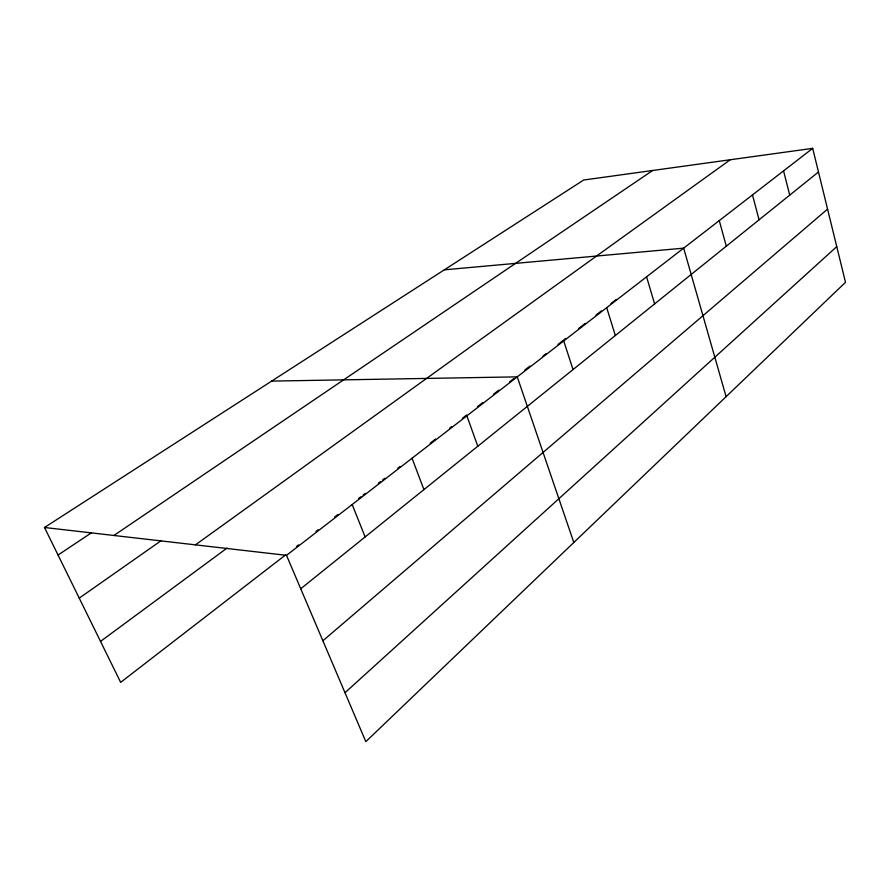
<?xml version="1.0" encoding="UTF-8"?>
<svg xmlns="http://www.w3.org/2000/svg" width="890" height="890" viewBox="0 0 890 890"><rect width="100%" height="100%" fill="white"/><g stroke="black" fill="none" stroke-linecap="round" stroke-linejoin="round"><path stroke-width="1.33" d="M344.997 692.72L836.756 246.619M322.881 640.767L827.567 209.117M300.742 588.768L818.477 171.993M285.545 554.96L120.662 682.363L44.5 527.492L583.673 180.025L812.692 148.352L845.5 282.319L365.834 741.648L286.502 555.338L44.5 527.492M296.426 546.549L298.606 544.869M316.028 531.408L318.197 529.728M334.562 517.079L337.855 514.542M358.681 498.456L360.873 496.753M363.064 495.062L365.256 493.372M378.339 483.259L380.508 481.59M382.678 479.91L384.836 478.242M397.83 468.196L399.999 466.527M430.193 443.198L435.566 439.037M449.539 428.246L451.686 426.588M462.411 418.3L466.694 414.985M477.418 406.708L482.781 402.558M493.505 394.27L498.867 390.132M509.592 381.843L513.886 378.528M524.622 370.229L530.006 366.068M542.945 356.078L546.171 353.575M558.03 344.419L565.651 338.523M578.723 328.421L585.264 323.382M596.022 315.06L601.362 310.933M610.974 303.512L616.314 299.385M286.502 555.338L812.692 148.352M100.514 641.401L226.994 548.118M195.455 544.869L730.256 159.755M79.232 598.125L161.39 540.497M113.909 535.48L652.693 170.48M58.05 555.048L91.492 532.765M444.332 269.826L683.665 248.154L726.095 396.662M271.673 381.098L517.257 376.859L573.816 542.488M352.173 504.552L365.145 536.915M412.048 458.239L423.929 489.6M466.872 415.83L477.797 446.235M563.715 340.926L573.038 369.572M606.691 307.684L615.346 335.508M646.574 276.846L654.628 303.891M719.276 220.609L726.296 246.196M752.495 194.91L759.07 219.819M783.567 170.88L789.73 195.133"/></g></svg>
